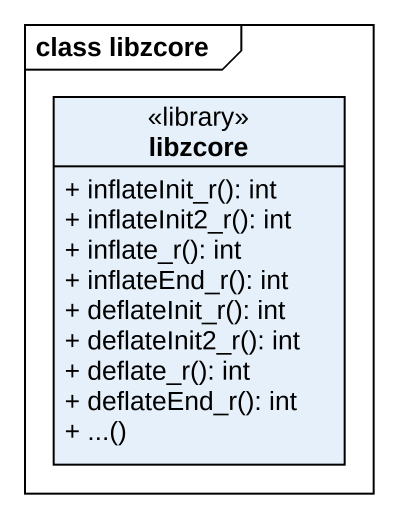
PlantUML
@startuml
mainframe class libzcore
hide circle
hide empty members
skinparam classAttributeIconSize 0
class libzcore <<library>> {
  + inflateInit_r(): int
  + inflateInit2_r(): int
  + inflate_r(): int
  + inflateEnd_r(): int
  + deflateInit_r(): int
  + deflateInit2_r(): int
  + deflate_r(): int
  + deflateEnd_r(): int
  + ...()
}
@enduml
